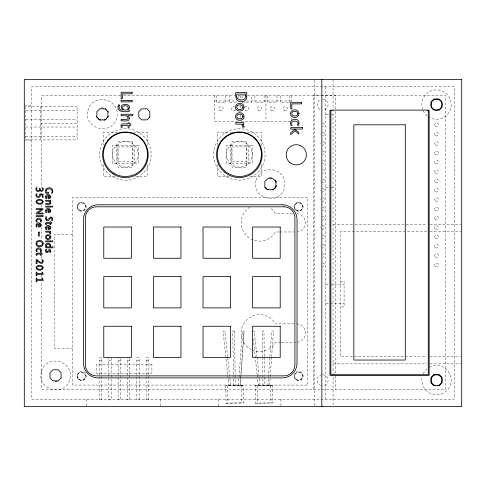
<?xml version="1.0" encoding="UTF-8"?>
<svg xmlns="http://www.w3.org/2000/svg" width="486" height="486" viewBox="0 0 486 486"><rect width="100%" height="100%" fill="white"/><g stroke="black" fill="none" stroke-linecap="round" stroke-linejoin="round"><path stroke-width="0.36" stroke-dasharray="2.43 1.82" d="M238.438 385.507L242.35 330.93L244.081 331.051L240.193 385.617L238.456 385.495M240.193 385.617L244.063 331.063M271.619 357.216L269.578 385.629L267.847 385.507L269.888 357.089M269.924 356.353L271.735 330.942L273.49 331.051L271.656 356.481M234.531 331.027L235.151 374.487M225.808 385.848L226.057 403.192L243.352 402.924L243.115 385.605L225.796 385.86L235.333 385.714M233.578 385.75L233.444 375.247M243.115 385.605L234.337 385.817M226.045 403.167L243.365 402.918M255.199 385.86L272.525 385.605L272.761 402.924L255.448 403.167L255.211 385.848L264.736 385.714L264.584 375.222M262.981 385.75L262.847 375.247M267.847 385.507L269.596 385.617M272.512 385.611L263.74 385.817M255.448 403.167L272.774 402.918M252.526 331.379L254.269 331.185L256.924 356.536M234.544 331.015L232.788 331.051L233.414 374.512M120.516 95.42L41.699 95.42L41.699 187.122M123.547 95.42L234.951 95.42M237.952 95.463L244.889 95.463M247.714 95.463L320.59 95.42M321.349 95.42L335.747 95.42L335.747 110.577M214.496 100.979L236.439 100.979M246.274 100.979L291.679 100.979M236.263 102.813L229.198 102.813L229.198 95.463M242.058 102.813L251.25 102.813L251.25 95.463M24.3 105.164L31.651 105.164M25.667 110.486L77.128 110.486M325.699 114.356L330.851 114.356M331.586 114.356L333.056 114.356M25.667 119.678L77.128 119.678M237.952 121.19L214.496 121.19L214.496 95.463M240.977 121.19L290.926 121.19M40.368 123.353L77.128 123.353M25.667 127.028L77.128 127.028M117.569 132.228L103.366 132.228L103.366 144.937M133.273 132.228L147.477 132.228L147.477 144.937M232.265 132.228L217.309 132.228L217.309 145.685M247.216 132.228L261.419 132.228L261.419 145.685M25.667 136.214L77.128 136.214M24.3 140.083L31.651 140.083M115.328 176.339L103.366 176.339L103.366 164.377M135.515 176.339L147.477 176.339L147.477 164.377M229.27 176.339L217.309 176.339L217.309 163.63M249.458 176.339L261.419 176.339L261.419 163.63M325.699 187.499L330.851 187.499M331.586 187.499L333.056 187.499M292.578 213.597L275.459 213.597A18.377 18.377 0 0 0 269.888 207.595M333.056 224.192L354.239 224.192M354.999 224.192L426.89 224.192M429.916 224.192L461.7 224.192M426.83 231.543L340.407 231.543L340.407 356.511L426.83 356.511M429.861 231.543L460.941 231.543M279.177 231.974L275.459 231.974A18.377 18.377 0 0 1 253.473 240.133M279.924 231.974L294.066 231.974M72.536 234.367L54.159 234.367L54.159 348.31L72.536 348.31M340.407 281.133L344.082 281.133L344.082 306.921L340.407 306.921M325.699 284.845L329.374 284.845M330.109 284.845L344.082 284.839M325.699 303.221L329.374 303.221M330.109 303.221L344.082 303.215M294.066 323.864L275.459 323.864A18.377 18.377 0 0 0 246.068 320.553A18.377 18.377 0 0 0 251.56 349.61M280.665 342.241L275.459 342.241A18.377 18.377 0 0 1 252.191 349.896M281.412 342.241L295.555 342.241M429.861 356.511L460.941 356.511M99.454 360.199L101.805 360.199M108.785 360.199L111.142 360.199M118.122 360.199L120.473 360.199M127.46 360.199L129.811 360.199M136.797 360.199L139.148 360.199M146.134 360.199L148.485 360.199M333.056 363.862L426.89 363.862M429.916 363.862L461.7 363.862M257.021 357.271L259.992 385.598L258.26 385.781L257.179 375.338M253.328 338.821L257.082 374.603M227.521 356.536L224.866 331.185L223.117 331.379L227.679 374.603M227.618 357.271L230.583 385.598L228.857 385.781L227.77 375.338M270.714 385.598L270.963 402.912M264.299 356.499L263.953 331.015L262.197 331.051L262.562 356.53M264.329 357.24L264.56 374.487M262.586 357.265L262.817 374.512M257.106 385.793L257.355 403.107M241.311 385.598L241.56 402.912M235.181 375.222L235.315 385.726M227.703 385.793L227.952 403.107M335.747 111.337L335.747 375.071M335.747 375.83L335.747 389.468M333.056 79.437L333.056 406.563M325.699 86.787L325.699 399.213M314.491 80.196L314.491 405.804M313.403 389.45L313.403 95.402L445.729 95.402L445.729 389.45L41.699 389.468L41.699 281.096M291.679 95.463L291.679 101.519M291.679 118.165L291.679 120.437M289.844 95.463L289.844 102.813L280.653 102.813L280.653 95.463M280.951 399.213L280.951 405.828M276.977 95.463L276.977 102.813L267.792 102.813L267.792 95.463M265.951 95.463L265.951 121.19M264.117 95.463L264.117 102.813L254.925 102.813L254.925 95.463M248.559 145.247L248.559 163.624M242.058 95.463L242.058 99.138M240.224 95.463L240.224 100.286M240.224 105.468L240.224 109.083M240.224 115.139L240.224 118.195M238.383 95.463L238.383 97.668M230.182 145.247L230.182 163.624M225.522 95.463L225.522 102.813L216.331 102.813L216.331 95.463M218.463 399.213L218.463 405.828M160.301 399.213L160.301 406.563M134.616 145.247L134.616 163.624M129.811 358.431L129.811 399.893L127.46 399.893L127.46 358.431M120.473 358.431L120.473 399.893L118.122 399.893L118.122 357.842M116.233 145.247L116.233 163.624M111.142 357.842L111.142 399.893L108.785 399.893L108.785 357.842M86.787 399.213L86.787 406.563M41.699 204.551L41.699 207.583M41.699 227.284L41.699 239.41M41.699 256.086L41.699 259.117M41.699 275.033L41.699 277.306M40.368 106.811L40.368 139.889M422.705 109.636A14.702 14.702 0 0 1 435.669 89.934A14.702 14.702 0 0 1 450.826 108.001A14.702 14.702 0 0 1 429.168 117.345M427.066 115.875A14.702 14.702 0 0 1 422.942 110.237M429.168 367.367A14.702 14.702 0 0 1 450.722 376.298A14.702 14.702 0 0 1 436.519 394.802A14.702 14.702 0 0 1 422.322 376.298M423.197 373.886A14.702 14.702 0 0 1 427.066 368.838M296.296 323.864A9.191 9.191 0 0 1 305.487 333.056A9.191 9.191 0 0 1 296.296 342.241M252.829 239.89A18.377 18.377 0 0 1 250.351 206.866M296.897 213.615A9.191 9.191 0 0 1 297.499 231.895M322.819 179A1.841 1.841 0 0 1 324.417 181.053A1.841 1.841 0 0 1 322.364 182.645M320.772 181.071A1.841 1.841 0 0 1 320.772 180.592M322.534 206.993A1.841 1.841 0 0 1 324.429 208.773A1.841 1.841 0 0 1 322.649 210.669M322.589 216.331A1.841 1.841 0 0 1 324.429 218.165A1.841 1.841 0 0 1 322.595 220.006M322.54 122.97A1.841 1.841 0 0 1 324.429 124.756A1.841 1.841 0 0 1 322.643 126.646M322.595 160.313A1.841 1.841 0 0 1 324.429 162.148A1.841 1.841 0 0 1 322.595 163.989M322.589 234.999A1.841 1.841 0 0 1 324.429 236.834A1.841 1.841 0 0 1 322.601 238.675M322.358 225.68A1.841 1.841 0 0 1 324.429 227.509A1.841 1.841 0 0 1 322.346 229.325M320.772 227.734A1.841 1.841 0 0 1 320.772 227.254M322.753 132.314A1.841 1.841 0 0 1 324.423 134.3A1.841 1.841 0 0 1 322.431 135.971M320.784 134.464A1.841 1.841 0 0 1 320.76 133.984M322.68 263.011A1.841 1.841 0 0 1 324.429 264.931A1.841 1.841 0 0 1 322.51 266.68M322.716 141.645A1.841 1.841 0 0 1 324.429 143.601A1.841 1.841 0 0 1 322.467 145.314M320.79 143.832A1.841 1.841 0 0 1 320.76 143.352M322.747 197.662A1.841 1.841 0 0 1 324.423 199.649A1.841 1.841 0 0 1 322.443 201.326M320.784 199.819A1.841 1.841 0 0 1 320.76 199.345M322.491 150.976A1.841 1.841 0 0 1 324.429 152.707A1.841 1.841 0 0 1 322.698 154.651M322.504 169.65A1.841 1.841 0 0 1 324.429 171.4A1.841 1.841 0 0 1 322.68 173.32M322.813 188.331A1.841 1.841 0 0 1 324.417 190.378A1.841 1.841 0 0 1 322.37 191.982M320.772 190.415A1.841 1.841 0 0 1 320.766 189.935M322.795 244.349A1.841 1.841 0 0 1 324.417 246.378A1.841 1.841 0 0 1 322.388 248M320.778 246.451A1.841 1.841 0 0 1 320.766 245.971M322.522 253.674A1.841 1.841 0 0 1 324.429 255.442A1.841 1.841 0 0 1 322.661 257.349M322.595 374.749A5.516 5.516 0 0 1 328.105 380.265A5.516 5.516 0 0 1 322.595 385.775M321.167 385.586A5.516 5.516 0 0 1 321.167 374.937M322.595 99.077A5.516 5.516 0 0 1 328.105 104.587A5.516 5.516 0 0 1 322.595 110.103M319.837 109.362A5.516 5.516 0 0 1 321.167 99.266M235.698 109.8A2.205 2.205 0 0 1 232.861 110.693A2.205 2.205 0 0 1 231.719 107.941A2.205 2.205 0 0 1 234.361 106.568M244.744 107.594A2.205 2.205 0 0 1 248.212 107.139A2.205 2.205 0 0 1 247.757 110.608A2.205 2.205 0 0 1 244.525 109.265M87.674 111.901C84.558 130.898 114.259 135.46 116.98 116.403C120.097 97.407 90.396 92.844 87.674 111.901M256.013 180.428C251.141 198.902 280.045 206.216 284.547 187.651C288.854 168.849 261 161.911 256.013 180.428M41.456 371.705C36.328 390.094 65.112 397.803 69.863 379.317C74.99 360.928 46.213 353.213 41.456 371.705M77.487 205.754C75.95 210.717 84.139 212.911 85.293 207.844C86.83 202.881 78.641 200.682 77.487 205.754M77.487 375.198C75.95 380.161 84.139 382.361 85.293 377.294C86.83 372.325 78.641 370.132 77.487 375.198M294.716 205.754C293.18 210.717 301.369 212.911 302.523 207.844C304.06 202.881 295.871 200.682 294.716 205.754M294.716 375.198C293.18 380.161 301.369 382.361 302.523 377.294C304.06 372.325 295.871 370.132 294.716 375.198M102.339 107.922L100.724 108.135A6.251 6.251 0 0 1 103.961 108.129L102.339 107.922M270.319 177.761L268.697 177.973A6.251 6.251 0 0 1 271.941 177.967L270.319 177.761M57.275 381.546L54.043 381.546A6.251 6.251 0 0 0 57.275 381.546M454.349 86.787L31.651 86.787L31.651 399.213L454.349 399.213L454.349 86.787M77.128 106.811L25.667 106.811L25.667 139.889L77.128 139.889L77.128 106.811M132.775 141.572L118.074 141.572L118.074 145.247L132.775 145.247L132.775 141.572M246.718 141.572L232.016 141.572L232.016 145.247L246.718 145.247L246.718 141.572M117.885 145.247L112.558 145.247L112.558 163.624L117.885 163.624L117.885 145.247M138.291 145.247L132.964 145.247L132.964 163.624L138.291 163.624L138.291 145.247M231.828 145.247L226.506 145.247L226.506 163.624L231.828 163.624L231.828 145.247M252.234 145.247L246.906 145.247L246.906 163.624L252.234 163.624L252.234 145.247M132.769 146.93L118.068 146.93L118.068 161.638L132.769 161.638L132.769 146.93M246.718 146.93L232.016 146.93L232.016 161.638L246.718 161.638L246.718 146.93M132.775 163.624L118.074 163.624L118.074 167.299L132.775 167.299L132.775 163.624M246.718 163.624L232.016 163.624L232.016 167.299L246.718 167.299L246.718 163.624M307.778 197.614L72.536 197.614L72.536 385.07L307.778 385.07L307.778 197.614M101.805 357.842L99.454 357.842L99.454 399.893L101.805 399.893L101.805 357.842M139.148 357.842L136.797 357.842L136.797 399.893L139.148 399.893L139.148 357.842M148.485 357.842L146.134 357.842L146.134 399.893L148.485 399.893L148.485 357.842M151.911 364.166L96.41 364.166L96.41 373.357L151.911 373.357L151.911 364.166M79.37 379.736A4.046 4.046 0 0 0 85.439 376.237A4.046 4.046 0 0 0 79.37 372.738A4.046 4.046 0 0 0 79.37 379.736M79.37 210.298A4.046 4.046 0 0 0 85.433 206.799A4.046 4.046 0 0 0 79.37 203.294A4.046 4.046 0 0 0 79.37 210.298M296.6 379.748A4.046 4.046 0 0 0 302.663 376.243A4.046 4.046 0 0 0 296.6 372.744A4.046 4.046 0 0 0 296.6 379.748M296.6 210.292A4.046 4.046 0 0 0 302.669 206.793A4.046 4.046 0 0 0 296.6 203.288A4.046 4.046 0 0 0 296.6 210.292M232.934 165.422A12.867 12.867 0 0 0 252.228 154.281A12.867 12.867 0 0 0 232.934 143.139A12.867 12.867 0 0 0 232.934 165.422M226.5 176.722A25.728 25.728 0 0 0 265.101 154.439A25.728 25.728 0 0 0 226.506 132.156A25.728 25.728 0 0 0 226.5 176.722M435.28 210.171A1.841 1.841 0 0 0 438.329 209.247A1.841 1.841 0 0 0 436.003 207.072A1.841 1.841 0 0 0 435.28 210.171M435.486 135.649A1.841 1.841 0 0 0 438.366 134.3A1.841 1.841 0 0 0 435.76 132.478A1.841 1.841 0 0 0 435.486 135.649M435.237 219.465A1.841 1.841 0 0 0 438.311 218.639A1.841 1.841 0 0 0 436.057 216.392A1.841 1.841 0 0 0 435.237 219.465M435.547 266.395A1.841 1.841 0 0 0 438.372 264.931A1.841 1.841 0 0 0 435.693 263.212A1.841 1.841 0 0 0 435.547 266.395M435.62 163.739A1.841 1.841 0 0 0 438.378 162.148A1.841 1.841 0 0 0 435.62 160.556A1.841 1.841 0 0 0 435.62 163.739M435.426 182.286A1.841 1.841 0 0 0 438.36 181.053A1.841 1.841 0 0 0 435.827 179.127A1.841 1.841 0 0 0 435.426 182.286M435.274 126.141A1.841 1.841 0 0 0 438.323 125.23A1.841 1.841 0 0 0 436.015 123.043A1.841 1.841 0 0 0 435.274 126.141M435.413 228.955A1.841 1.841 0 0 0 438.36 227.752A1.841 1.841 0 0 0 435.839 225.802A1.841 1.841 0 0 0 435.413 228.955M435.243 238.14A1.841 1.841 0 0 0 438.311 237.308A1.841 1.841 0 0 0 436.057 235.066A1.841 1.841 0 0 0 435.243 238.14M435.511 145.004A1.841 1.841 0 0 0 438.372 143.601A1.841 1.841 0 0 0 435.729 141.827A1.841 1.841 0 0 0 435.511 145.004M435.45 247.653A1.841 1.841 0 0 0 438.366 246.378A1.841 1.841 0 0 0 435.796 244.494A1.841 1.841 0 0 0 435.45 247.653M435.492 201.004A1.841 1.841 0 0 0 438.366 199.649A1.841 1.841 0 0 0 435.754 197.832A1.841 1.841 0 0 0 435.492 201.004M435.31 154.184A1.841 1.841 0 0 0 438.336 153.187A1.841 1.841 0 0 0 435.96 151.067A1.841 1.841 0 0 0 435.31 154.184M435.304 172.846A1.841 1.841 0 0 0 438.336 171.874A1.841 1.841 0 0 0 435.978 169.736A1.841 1.841 0 0 0 435.304 172.846M435.432 191.63A1.841 1.841 0 0 0 438.36 190.378A1.841 1.841 0 0 0 435.814 188.471A1.841 1.841 0 0 0 435.432 191.63M435.286 256.857A1.841 1.841 0 0 0 438.329 255.922A1.841 1.841 0 0 0 435.997 253.753A1.841 1.841 0 0 0 435.286 256.857M79.431 210.778A4.593 4.593 0 0 0 86.32 206.799A4.593 4.593 0 0 0 79.431 202.82A4.593 4.593 0 0 0 79.431 210.778M78.829 379.445A4.593 4.593 0 0 0 86.265 376.607A4.593 4.593 0 0 0 80.087 371.59A4.593 4.593 0 0 0 78.829 379.445M296.29 210.778A4.593 4.593 0 0 0 303.185 206.799A4.593 4.593 0 0 0 296.29 202.82A4.593 4.593 0 0 0 296.29 210.778M296.29 379.858A4.593 4.593 0 0 0 303.185 375.878A4.593 4.593 0 0 0 296.29 371.899A4.593 4.593 0 0 0 296.29 379.858M219.824 110.608A2.205 2.205 0 0 0 223.129 108.694A2.205 2.205 0 0 0 219.824 106.786A2.205 2.205 0 0 0 219.824 110.608M271.279 110.608A2.205 2.205 0 0 0 274.59 108.694A2.205 2.205 0 0 0 271.279 106.786A2.205 2.205 0 0 0 271.279 110.608M284.146 110.608A2.205 2.205 0 0 0 287.457 108.694A2.205 2.205 0 0 0 284.146 106.786A2.205 2.205 0 0 0 284.146 110.608M258.418 110.608A2.205 2.205 0 0 0 261.723 108.694A2.205 2.205 0 0 0 258.418 106.786A2.205 2.205 0 0 0 258.418 110.608M118.991 165.422A12.867 12.867 0 0 0 138.285 154.281A12.867 12.867 0 0 0 118.991 143.139A12.867 12.867 0 0 0 118.991 165.422M112.558 176.722A25.728 25.728 0 0 0 151.152 154.439A25.728 25.728 0 0 0 112.564 132.156A25.728 25.728 0 0 0 112.558 176.722"/><path stroke-width="0.73" d="M331.446 110.674L329.927 110.674L329.927 375.326L429.168 375.326L429.168 110.674L427.656 110.674M321.841 79.437L321.841 406.563M108.22 116.3A6.251 6.251 0 0 1 107.758 117.29M106.762 118.584A6.251 6.251 0 0 1 103.961 120.2M100.73 120.2A6.251 6.251 0 0 1 97.929 118.584M96.933 117.29A6.251 6.251 0 0 1 96.471 116.3M105.468 108.755A6.251 6.251 0 0 1 106.361 109.38M107.758 111.039A6.251 6.251 0 0 1 108.22 112.029M276.358 185.622A6.251 6.251 0 0 1 272.458 189.874M268.187 189.874A6.251 6.251 0 0 1 264.913 187.128M275.106 179.984A6.251 6.251 0 0 1 276.358 182.384M435.11 385.586A5.516 5.516 0 0 1 432.024 377.1A5.516 5.516 0 0 1 441.051 377.1A5.516 5.516 0 0 1 437.965 385.586M245.582 95.378C246.7 102.467 234.264 100.924 236.925 94.096L245.582 94.096L245.582 95.378M40.423 194.807C40.903 199.084 34.287 197.79 36.134 193.89L36.954 193.89C35.138 197.152 40.897 197.504 39.688 194.005L43.029 194.005L43.029 197.486L42.233 197.486L42.233 194.807L40.423 194.807M246.748 96.192C247.307 99.861 243.614 102.503 240.224 101.647C235.771 101.258 235.236 96.009 235.759 92.534L246.748 92.534L246.748 96.192M41.316 220.571L41.152 221.889L40.387 221.889C42.294 218.269 34.968 218.408 37.106 221.944L36.316 221.944C34.142 218.099 41.444 216.325 41.316 220.571M41.316 250.339L41.152 251.657L40.387 251.657C42.294 248.036 34.968 248.176 37.106 251.712L36.316 251.712C34.142 247.866 41.444 246.092 41.316 250.339M298.963 123.195L298.702 125.309L297.481 125.309C300.53 119.507 288.812 119.732 292.232 125.394L290.968 125.394C287.493 119.24 299.176 116.397 298.963 123.195M43.205 261.504C42.561 265.86 38.68 261.984 36.966 260.624L36.966 263.606L36.164 263.606L36.164 259.518L36.966 259.518C38.254 261.699 44.007 264.657 41.966 259.694L42.768 259.694L43.205 261.504M52.707 191.065L52.397 193.246L51.498 193.246C54.894 188.204 44.663 186.952 46.395 192.286L48.63 192.286L48.63 193.258L45.854 193.258C42.683 187.863 52.676 185.202 52.707 191.065M36.049 188.58C34.937 191.241 39.311 193.173 39.882 190.032C41.061 193.288 44.676 190.214 42.926 187.784L42.13 187.784L42.452 189.844L41.462 190.548L40.453 190.075L40.119 188.325L39.5 188.325C40.332 192.049 34.937 190.627 37.07 187.693L36.213 187.693L36.049 188.58M118.128 106.161C116.446 112.782 125.37 111.786 129.197 111.458L129.197 109.988L128.274 109.988C134.148 102.096 115.546 102.874 123.013 109.988C119.799 110.948 118.013 107.558 119.72 105.012L118.45 104.842L118.128 106.161M50.817 233.699L49.943 233.991L49.76 232.776L48.989 232.12L45.666 232.12L45.666 231.202L50.708 231.202L50.708 232.12L49.76 232.12L50.817 233.699M244.002 126.639L243.966 127.107L242.599 127.107L242.314 125.163L241.074 124.118L235.759 124.118L235.759 122.654L243.826 122.654L243.826 124.118L242.307 124.118L243.577 125.181L244.002 126.639M52.707 218.864L52.445 220.541L51.552 220.541L51.911 218.457L51.407 217.837L50.708 217.813L48.557 220.614L47.051 220.923L45.629 219.538L45.799 216.786L46.759 216.786L46.225 218.694L46.875 219.879C48.764 219.544 51.698 214.15 52.707 218.864M50.817 237.101C51.012 240.303 45.319 240.278 45.55 237.065C45.398 233.906 51.018 233.924 50.817 237.101M244.002 107.181C244.312 112.309 235.206 112.26 235.576 107.127C235.333 102.072 244.318 102.103 244.002 107.181M244.002 116.519C244.312 121.646 235.206 121.603 235.576 116.47C235.333 111.416 244.318 111.446 244.002 116.519M298.963 113.663C299.273 118.791 290.166 118.748 290.537 113.609C290.294 108.56 299.279 108.591 298.963 113.663M36.092 224.903L36.322 227.011L37.051 227.011L36.857 224.915L38.54 223.846L38.54 227.029C45.301 226.816 37.902 219.235 36.092 224.903M45.599 196.581L45.83 198.683L46.553 198.683L46.358 196.587L48.041 195.524L48.041 198.701C54.803 198.488 47.409 190.907 45.599 196.581M45.599 210.523L45.83 212.625L46.553 212.625L46.358 210.529L48.041 209.466L48.041 212.643C54.803 212.431 47.409 204.849 45.599 210.523M45.599 227.497L45.83 229.605L46.553 229.605L46.358 227.509L48.041 226.446L48.041 229.623C54.803 229.41 47.409 221.829 45.599 227.497M43.205 243.614C43.382 247.896 35.757 247.86 35.988 243.571C35.861 239.343 43.394 239.367 43.205 243.614M45.593 244.804L45.818 246.214L46.613 246.912L45.666 246.912L45.666 247.836L52.992 247.836L52.992 246.912L50.131 246.912C52.944 244.039 46.528 241.506 45.593 244.804M42.476 243.614C42.416 246.596 36.742 246.578 36.717 243.583C36.815 240.643 42.416 240.649 42.476 243.614M45.623 250.302C45.313 254.664 48.703 251.918 49.772 250.442L50.131 251.268L49.906 252.483C51.419 252.872 50.963 250.047 49.991 249.622C47.992 248.674 48.254 252.094 46.692 251.882L46.237 251.037L46.68 249.476L45.842 249.476L45.623 250.302M128.274 107.886L127.271 109.988L123.924 109.988L122.679 108.22L122.758 106.78L123.256 106.197C124.878 105.322 128.176 105.547 128.274 107.886M43.205 201.751C42.792 205.068 36.365 205.062 35.988 201.726C36.438 198.452 42.792 198.452 43.205 201.751M43.205 267.75C42.792 271.06 36.365 271.054 35.988 267.719C36.438 264.451 42.792 264.451 43.205 267.75M50.131 245.57L49.505 246.912L47.185 246.912L46.407 245.801L46.796 244.549C47.841 244.057 50.058 244.021 50.131 245.57M42.513 201.751C41.954 203.877 37.252 203.895 36.675 201.733C37.252 199.637 41.96 199.637 42.513 201.751M42.513 267.75C41.954 269.87 37.252 269.888 36.675 267.731C37.252 265.635 41.96 265.635 42.513 267.75M36.146 253.978L36.164 255.332L36.796 255.332L37.288 254.087L40.514 254.032L40.514 255.35L41.201 255.35L41.201 254.032L42.203 254.032L42.118 253.121L41.201 253.121L41.201 252.489L40.514 252.489L40.514 253.121L36.924 253.218L36.146 253.978M45.654 223.25L45.666 224.599L46.298 224.599L46.796 223.36L50.022 223.305L50.022 224.623L50.708 224.623L50.708 223.305L51.71 223.305L51.619 222.394L50.708 222.394L50.708 221.762L50.022 221.762L50.022 222.394L46.425 222.491L45.654 223.25M121.105 125.163L121.129 127.326L122.144 127.326L122.144 126.026L122.934 125.339L128.097 125.254L128.097 127.362L129.197 127.362L129.197 125.254L130.801 125.254L130.661 123.79L129.197 123.79L129.197 122.782L128.097 122.782L128.097 123.79L122.351 123.948L121.105 125.163M50.817 202.972L49.918 204.308L45.666 204.406L45.666 203.494L49.469 203.452L50.028 202.784L48.928 201.198L45.666 201.198L45.666 200.287L50.708 200.287L50.708 201.198L49.76 201.198L50.817 202.972M129.373 118.596C128.936 122.478 123.559 120.364 121.129 120.886L121.129 119.428L127.217 119.362L128.11 118.292L127.672 116.986L126.354 115.759L121.129 115.759L121.129 114.295L132.854 114.295L132.854 115.759L127.678 115.759L128.948 117.047L129.373 118.596M40.63 225.067L40.277 225.85L39.226 226.112L39.226 223.888L40.277 224.246L40.63 225.067M50.137 196.739L49.785 197.529L48.728 197.79L48.728 195.566L49.785 195.919L50.137 196.739M50.137 210.681L49.785 211.471L48.728 211.732L48.728 209.509L49.785 209.861L50.137 210.681M50.137 227.661L49.785 228.444L48.728 228.706L48.728 226.482L49.785 226.84L50.137 227.661M50.131 237.101C45.319 243.091 45.277 231.111 50.131 237.101M242.903 107.181C242.909 110.371 236.652 110.34 236.676 107.151C236.7 104.004 242.903 104.022 242.903 107.181M242.903 116.519C242.909 119.714 236.652 119.684 236.676 116.488C236.7 113.347 242.903 113.366 242.903 116.519M297.863 113.663C297.869 116.859 291.612 116.828 291.636 113.633C291.667 110.486 297.869 110.504 297.863 113.663M107.916 117.029L105.091 119.872L99.721 119.872L96.878 117.029L96.878 111.677L99.745 108.834L105.073 108.834L107.916 111.677L107.916 117.029M149.822 117.029L146.997 119.872L141.626 119.872L138.777 117.029L138.777 111.677L141.645 108.834L146.972 108.834L149.822 111.677L149.822 117.029M61.072 377.987L58.247 380.836L52.877 380.836L50.034 377.987L50.034 372.634L52.901 369.791L58.229 369.791L61.072 372.634L61.072 377.987M275.896 186.867L273.071 189.71L267.701 189.71L264.852 186.867L264.852 181.515L267.719 178.672L273.047 178.672L275.89 181.515L275.896 186.867M433.767 99.101L431.009 101.853L431.009 107.37L433.767 110.128L439.277 110.128L442.035 107.37L442.035 101.853L439.277 99.101L433.767 99.101M433.767 374.591L431.009 377.343L431.009 382.859L433.767 385.617L439.277 385.617L442.035 382.859L442.035 377.343L439.277 374.591L433.767 374.591M295.02 130.777L290.719 134.713L290.719 132.842L294.874 129.051L298.787 132.465L298.787 134.039L295.02 130.777M41.468 209.484L36.164 212.947L36.164 213.901L43.029 213.901L43.029 213.062L37.726 213.062L43.029 209.606L43.029 208.652L36.164 208.652L36.164 209.484L41.468 209.484M461.7 79.437L24.3 79.437L24.3 406.563L461.7 406.563L461.7 79.437M132.119 92.261L121.129 92.261L121.129 98.767L122.296 98.767L122.296 93.822L132.119 93.822L132.119 92.261M129.197 100.414L121.129 100.414L121.129 101.878L129.197 101.878L129.197 100.414M132.119 100.414L130.661 100.414L130.661 101.878L132.119 101.878L132.119 100.414M301.709 102.303L290.719 102.303L290.719 108.809L291.886 108.809L291.886 103.864L301.709 103.864L301.709 102.303M428.269 110.103L330.863 110.103L330.863 374.749L428.269 374.749L428.269 110.103M405.294 124.805L353.838 124.805L353.838 360.047L405.294 360.047L405.294 124.805M302.444 127.587L290.719 127.587L290.719 129.051L302.444 129.051L302.444 127.587M282.33 204.776L98.178 204.776A14.702 14.702 0 0 0 83.477 219.478L83.477 363.194A14.702 14.702 0 0 0 98.178 377.895L282.33 377.895A14.702 14.702 0 0 0 297.031 363.194L297.031 219.478A14.702 14.702 0 0 0 282.33 204.776M50.708 206.185L45.666 206.185L45.666 207.097L50.708 207.097L50.708 206.185M52.537 206.185L51.619 206.185L51.619 207.097L52.537 207.097L52.537 206.185M283.885 206.799L96.428 206.799A11.026 11.026 0 0 0 85.402 217.825L85.402 364.852A11.026 11.026 0 0 0 96.428 375.878L283.885 375.878A11.026 11.026 0 0 0 294.911 364.852L294.911 217.825A11.026 11.026 0 0 0 283.885 206.799M41.201 215.699L36.164 215.699L36.164 216.61L41.201 216.61L41.201 215.699M43.029 215.699L42.118 215.699L42.118 216.61L43.029 216.61L43.029 215.699M131.348 227.017L103.779 227.017L103.779 258.26L131.348 258.26L131.348 227.017M180.968 227.017L153.4 227.017L153.4 258.26L180.968 258.26L180.968 227.017M230.589 227.017L203.02 227.017L203.02 258.26L230.589 258.26L230.589 227.017M280.209 227.017L252.647 227.017L252.647 258.26L280.209 258.26L280.209 227.017M39.251 232.095L38.564 232.095L38.564 236.22L39.251 236.22L39.251 232.095M50.708 240.935L45.666 240.935L45.666 241.846L50.708 241.846L50.708 240.935M52.537 240.935L51.619 240.935L51.619 241.846L52.537 241.846L52.537 240.935M36.851 272.178L36.164 272.178L36.164 275.848L36.851 275.848L36.851 274.475L43.205 274.475L42.634 272.178L41.924 272.178L42.27 273.557L36.851 273.557L36.851 272.178M131.348 276.637L103.779 276.637L103.779 307.881L131.348 307.881L131.348 276.637M180.968 276.637L153.4 276.637L153.4 307.881L180.968 307.881L180.968 276.637M230.589 276.637L203.02 276.637L203.02 307.881L230.589 307.881L230.589 276.637M280.209 276.637L252.647 276.637L252.647 307.881L280.209 307.881L280.209 276.637M36.851 278.192L36.164 278.192L36.164 281.856L36.851 281.856L36.851 280.483L43.205 280.483L42.634 278.192L41.924 278.192L42.27 279.565L36.851 279.565L36.851 278.192M131.348 326.258L103.779 326.258L103.779 357.502L131.348 357.502L131.348 326.258M180.968 326.258L153.4 326.258L153.4 357.502L180.968 357.502L180.968 326.258M230.589 326.258L203.02 326.258L203.02 357.502L230.589 357.502L230.589 326.258M280.209 326.258L252.647 326.258L252.647 357.502L280.209 357.502L280.209 326.258M112.855 173.824A22.787 22.787 0 0 0 148.133 156.115A22.787 22.787 0 0 0 115.152 134.422A22.787 22.787 0 0 0 112.855 173.824M224.471 172.068A22.787 22.787 0 0 0 261.717 159.001A22.787 22.787 0 0 0 231.779 133.279A22.787 22.787 0 0 0 224.471 172.068M289.298 162.075A10.109 10.109 0 0 0 306.113 157.203A10.109 10.109 0 0 0 293.483 145.077A10.109 10.109 0 0 0 289.298 162.075M228.341 173.538A22.052 22.052 0 0 0 261.425 154.439A22.052 22.052 0 0 0 228.341 135.339A22.052 22.052 0 0 0 228.341 173.538M433.779 109.362A5.516 5.516 0 0 0 442.053 104.587A5.516 5.516 0 0 0 433.779 99.812A5.516 5.516 0 0 0 433.779 109.362M114.398 173.538A22.052 22.052 0 0 0 147.477 154.439A22.052 22.052 0 0 0 114.398 135.339A22.052 22.052 0 0 0 114.398 173.538"/></g></svg>
